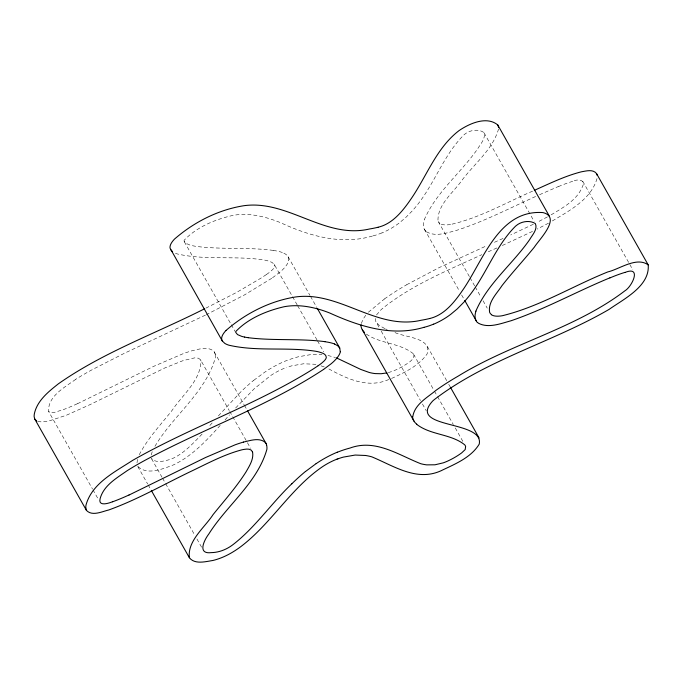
<?xml version="1.0" encoding="UTF-8"?>
<svg xmlns="http://www.w3.org/2000/svg" width="683" height="683" viewBox="0 0 683 683"><rect width="100%" height="100%" fill="white"/><g stroke="black" fill="none" stroke-linecap="round" stroke-linejoin="round"><path stroke-width="0.51" stroke-dasharray="3.42 2.56" d="M136.984 462.775L137.616 459.036M375.274 318.483L375.812 321.497L379.287 327.695M498.564 128.942C492.81 149.466 474.514 163.553 462.101 180.099C453.392 192.657 437.282 204.516 437.991 221.027A38.368 14.556 -29.5 0 0 439.562 223.119L439.886 223.384M288.619 260.419C289.455 256.706 286.083 253.88 282.924 252.778M597.027 178.553C590.786 200.187 568.145 211.295 550.353 222.154M151.199 454.998L152.326 451.42M361.384 323.511L362.904 319.431L366.105 314.752M424.22 219.892C436.027 192.333 460.649 173.132 477.622 148.903C480.388 144.087 486.1 138.444 483.837 132.485C478.407 128.6 469.759 130.043 464.688 134.269A17.391 6.599 -29.5 0 0 463.791 135.029C442.516 156.253 433.705 186.553 413.907 209.015A89.567 33.988 -29.5 0 1 412.293 210.868L405.625 217.638L399.171 223.017A30.709 11.654 -29.5 0 1 381.985 232.929M139.255 454.767C147.784 438.247 160.829 424.655 172.261 410.15C182.429 394.876 200.674 380.619 200.956 360.88M154.93 446.323C172.893 415.802 205.421 392.768 215.273 357.994A71.698 27.209 -29.5 0 0 214.949 353.666M376.495 314.957L381.105 309.698A34.679 13.156 -29.5 0 1 382.6 308.409C412.182 284.743 447.783 270.417 481.856 254.665M225.074 419.9L229.488 414.897M218.389 415.879L240.177 392.52A112.815 42.807 -29.5 0 1 253.734 380.286M212.14 422.956L208.358 427.208M220.199 425.398C206.531 440.561 192.136 456.116 173.362 464.944C162.81 468.905 146.597 475.778 137.582 466.122M235.652 407.964L254.016 388.96L270.4 375.752A29.309 11.124 -29.5 0 1 285.417 367.847L286.373 367.548M202.083 434.098C192.76 443.617 183.394 454.229 170.724 459.292C164.723 460.871 156.006 463.783 151.378 458.378M368.342 312.251L384.461 298.975M253.794 380.294L264.475 372.372A45.872 17.408 -29.5 0 1 285.725 360.897L289.541 359.514A56.996 21.625 -29.5 0 1 298.403 356.774L311.26 354.528L322.009 354.562M272.534 277.759L279.595 272.44A26.611 10.1 -29.5 0 0 288.772 260.36M266.43 274.506L267.565 273.721A23.213 8.811 -29.5 0 0 270.434 271.552L272.15 270.033A9.972 3.782 -29.5 0 0 274.318 267.266A11.329 4.303 -29.5 0 0 274.643 265.866M271.757 278.288L244.471 294.928L206.317 314.692M75.711 379.347C65.107 387.159 47.699 396.08 48.604 411.414L92.418 488.849M406.624 284.76L438.879 267.736L486.962 245.632M551.113 214.855C562.92 207.606 576.845 200.358 582.36 186.843C586.364 179.902 577.716 178.613 573.293 181.226M547.433 216.912L537.487 222.154M548.517 223.162L537.145 229.095M533.312 224.255L510.713 234.952M532.518 231.4L502.201 245.556M205.865 308.161L236.557 292.444L260.368 278.493A101.315 38.444 -29.5 0 0 266.302 274.6M205.387 315.145L124.127 353.401L92.657 369.435A119.892 45.496 -29.5 0 0 75.685 379.321M532.561 191.163C505.565 202.868 479.509 217.988 450.584 224.494M535.6 196.508C508.92 208.486 482.821 222.206 454.81 230.914C445.931 233.074 435.515 236.805 426.892 231.998A51.609 19.585 -29.5 0 1 426.38 231.597L425.953 231.213M539.536 194.715L558.31 186.553M77.375 403.781L153.777 366.319L183.428 353.572A69 26.185 -29.5 0 1 191.846 350.806C198.736 349.295 207.641 345.999 213.719 351.216A40.835 15.496 -29.5 0 1 214.88 353.435L214.932 353.589M503.03 238.444L493.211 242.849M496.9 247.946L487.167 252.292M381.993 232.886L378.117 234.354A36.788 13.959 -29.5 0 1 372.696 235.968L372.551 236.002M391.555 378.459C404.507 372.508 418.662 366.011 427.063 353.99C432.834 337.197 402.919 337.385 393.963 332.023M388.772 379.5C367.71 389.011 345.922 378.373 327.516 368.205M60.949 410.44C57.193 411.14 52.01 414.41 48.604 411.414M388.286 372.594L391.572 371.595A24.486 9.289 -29.5 0 0 397.472 369.136A31.256 11.859 -29.5 0 0 409.988 361.674L413.556 358.31L414 355.22M372.448 236.028C341.568 245.231 309.288 235.985 280.952 222.854C265.994 216.716 249.526 212.507 233.313 215.324C215.529 219.209 196.73 226.969 184.128 240.288A10.373 3.936 -29.5 0 0 184.145 241.193M273.294 250.396C247.869 247.058 222.069 249.671 196.644 246.452A148.749 56.441 -29.5 0 1 193.016 245.82L191.522 245.479A101.562 38.538 -29.5 0 1 189.976 245.069L185.913 243.336L184.137 241.193M327.985 355.467L335.515 357.559M321.044 365.84L324.314 366.942M37.667 421.42L42.03 422L48.288 421.198L66.294 415.281L90.096 404.601L164.876 367.932L183.121 360.598L194.698 357.858L198.36 358.182L200.426 359.651L229.232 410.551M387.167 329.59L385.588 328.924M384.811 328.583L379.287 325.45L376.162 322.163M366.327 334.098C380.405 343.831 399.598 342.84 413.019 353.487A36.182 13.728 -29.5 0 1 414.018 355.211M297.173 304.9L274.096 264.142L271.749 262.263L267.249 260.667A123.452 46.845 -29.5 0 0 264.108 260.001C235.379 255.476 205.711 260.53 177.264 253.931A75.822 28.771 -29.5 0 1 174.259 252.727M582.753 181.328L632.825 269.819M484.059 132.844L534.132 221.343M438.221 221.497L469.511 276.803M470.032 277.725L474.728 286.023M475.248 286.945L480.986 297.088M483.069 300.776L487.244 308.153M424.399 229.172L459.557 291.299M461.64 294.988L464.252 299.598M427.336 346.469L446.767 380.824M448.722 384.264L449.901 386.356M413.548 354.229L434.004 390.377M434.414 391.103L437.137 395.909M437.547 396.635L453.299 424.484M455.279 427.976L463.1 441.807M381.251 331.161L420.489 400.528M422.453 403.986L426.226 410.662M288.098 256.74L310.005 295.457M310.526 296.379L316.784 307.444M297.694 305.822L316.989 339.929M317.51 340.851L323.768 351.916M184.35 241.765L230.871 323.99M231.289 324.732L235.046 331.357M214.214 351.899L244.147 404.806M244.463 405.361L247.067 409.971M229.761 411.473L250.618 448.347M151.558 458.771L161.991 477.212M162.511 478.134L165.124 482.744M165.645 483.666L194.851 535.293M196.935 538.981L201.63 547.271M137.753 466.48L147.665 483.999M148.185 484.921L151.319 490.454M92.939 489.771L98.156 498.991M274.224 264.338L274.643 265.858M200.546 359.847L200.93 360.786M450.592 224.476A30.035 11.398 -29.5 0 1 439.852 223.52M315.973 364.577A133.296 50.585 -29.5 0 0 313.949 364.218L303.559 363.783L291.769 365.832A41.381 15.7 -29.5 0 0 286.484 367.514M384.418 298.958A108.221 41.065 -29.5 0 1 406.641 284.794M558.293 186.638A72.876 27.653 -29.5 0 1 573.353 181.106M425.791 231.306A58.764 22.3 -29.5 0 1 424.339 219.849M273.226 250.448A124.835 47.366 -29.5 0 1 283.001 252.719M77.375 403.713A90.967 34.517 -29.5 0 1 60.915 410.534"/><path stroke-width="1.02" d="M361.179 325.313L361.196 324.877M412.814 416.579C414.683 404.242 427.438 397.523 436.096 390.241A108.221 41.065 -29.5 0 1 458.276 376.06C511.499 343.293 575.035 328.813 624.988 290.753C632.27 286.331 641.943 265.55 624.928 272.491M340.254 351.685L339.733 348.006L317.305 308.366M475.855 311.158C487.756 283.411 512.617 264.125 529.624 239.656C532.253 234.986 537.939 229.3 535.352 223.58C529.803 219.986 521.368 221.301 516.322 225.535A17.391 6.599 -29.5 0 0 515.426 226.286C494.15 247.519 485.331 277.81 465.541 300.272A89.567 33.988 -29.5 0 1 463.928 302.134L457.26 308.895L450.806 314.274A30.709 11.654 -29.5 0 1 433.62 324.194M226.09 330.401C245.573 313.36 269.93 301.015 295.585 296.96C339.733 290.864 376.444 330.657 421.078 320.267A83.215 31.58 -29.5 0 0 429.675 318.517M291.812 483.786C271.475 503.217 255.527 527.114 233.21 544.471C226.935 549.337 219.26 552.496 211.26 552.632C196.917 554.4 204.345 539.826 208.81 533.995C226.901 505.198 257.491 482.77 266.908 449.26A71.698 27.209 -29.5 0 0 266.583 444.923M305.429 471.56L316.109 463.637M318.065 365.772L319.2 364.987A23.213 8.811 -29.5 0 0 322.069 362.818L323.785 361.298A9.972 3.782 -29.5 0 0 325.953 358.532A11.329 4.303 -29.5 0 0 326.278 357.124C325.936 353.657 321.608 352.787 318.884 351.933A123.452 46.845 -29.5 0 0 315.742 351.267C287.014 346.742 257.346 351.796 228.899 345.197A75.822 28.771 -29.5 0 1 224.818 343.404L222.325 341.005L170.101 248.228A27.252 10.339 -29.5 0 1 170.007 247.22L170.127 246.111A21.822 8.281 -29.5 0 1 174.438 239.144C193.946 222.103 218.287 209.741 243.951 205.703C288.098 199.598 324.809 239.391 369.443 229.001A83.215 31.58 -29.5 0 0 378.041 227.26M323.699 369.341L331.229 363.697A26.611 10.1 -29.5 0 0 340.407 351.625M323.597 369.409C267.36 406.411 203.295 428.787 144.292 460.692A119.892 45.496 -29.5 0 0 127.32 470.587C116.827 477.98 103.517 485.459 100.085 498.821C98.045 506.82 108.904 503.277 112.584 501.706M204.294 308.921C155.604 333.552 103.346 352.24 58.431 383.786C48.527 391.615 37.206 400.622 34.389 413.65A58.627 22.249 -29.5 0 0 34.15 416.775L34.833 419.166L86.468 510.423C92.248 516.485 101.963 511.576 108.776 509.962C136.66 499.913 162.511 485.126 189.123 472.26C206.411 464.081 223.435 454.647 242.047 449.781C245.402 449.141 251.088 447.792 252.565 452.052M534.319 190.352C549.67 183.522 564.918 176.018 581.267 171.843C586.116 171.006 593.066 168.932 596.566 173.636L648.201 264.902C650.037 286.194 623.613 299.094 609.185 309.331C552.419 342.388 486.723 359.326 434.234 399.666A34.679 13.156 -29.5 0 0 432.732 400.964C406.539 429.368 484.452 419.738 479.21 444.172C471.355 457.064 456.338 463.518 443.19 469.716C418.047 482.796 394.467 466.216 371.825 456.85A133.296 50.585 -29.5 0 0 365.584 455.484L355.194 455.049L343.404 457.098A41.381 15.7 -29.5 0 0 338.119 458.771M129.01 495.047L205.412 457.576L235.063 444.838A69 26.185 -29.5 0 1 243.481 442.072M609.945 277.819C576.7 291.487 545.119 309.117 511.046 320.754C500.835 323.546 488.55 328.506 478.57 323.29A51.609 19.585 -29.5 0 1 478.015 322.863L477.588 322.478M433.628 324.143L429.752 325.62A36.788 13.959 -29.5 0 1 424.331 327.234L424.006 327.311M337.342 452.231L341.176 450.78A56.996 21.625 -29.5 0 1 350.038 448.039C375.428 438.691 398.198 454.852 420.685 463.689A101.98 38.7 -29.5 0 0 426.73 464.867L434.96 464.799L443.207 462.861A24.486 9.289 -29.5 0 0 449.107 460.402A31.256 11.859 -29.5 0 0 461.623 452.931L465.191 449.576L465.635 446.477A36.182 13.728 -29.5 0 0 464.645 444.761C450.823 433.696 430.614 435.25 416.604 424.263M337.035 459.172L338.008 458.814M243.472 442.08C250.362 440.552 259.275 437.265 265.354 442.473A40.835 15.496 -29.5 0 1 266.515 444.701L266.566 444.855M429.829 318.483C443.036 315.341 452.445 304.49 460.052 293.955A181.669 68.932 -29.5 0 0 461.921 291.265C482.881 261.999 498.052 209.305 543.036 212.592C561.725 217.339 539.007 239.699 534.319 247.169C523.733 260.189 512.267 272.474 501.945 285.707C496.789 293.613 487.79 302.048 489.626 312.293A38.368 14.556 -29.5 0 0 491.197 314.385L491.521 314.65M378.151 227.226C391.376 224.109 400.801 213.241 408.417 202.689A181.669 68.932 -29.5 0 0 410.287 199.999C426.465 177.017 436.019 148.262 458.959 130.675C469.434 123.478 486.74 115.751 497.779 124.98L549.414 216.246M423.921 327.336C391.82 336.967 359.019 326.269 329.752 313.019C315.409 307.333 299.598 303.875 284.196 306.718C266.712 310.756 248.16 318.389 235.763 331.554A10.373 3.936 -29.5 0 0 235.78 332.45L237.547 334.602L241.611 336.335A101.562 38.538 -29.5 0 0 243.157 336.745L244.651 337.078M386.937 372.918L381.063 373.738L375.112 373.584A101.98 38.7 -29.5 0 1 369.076 372.414L360.786 369.443L336.523 357.918M248.279 337.709C273.704 340.928 299.504 338.324 324.929 341.654M334.559 344.036L337.726 345.769L339.733 348.006M36.677 420.976L34.833 419.166M172.577 251.711L170.69 249.739M648.201 264.902C636.573 256.364 619.575 269.17 607.793 271.928C572.482 286.117 539.425 306.727 502.218 315.751A30.035 11.398 -29.5 0 1 491.487 314.786M151.319 490.454L189.387 557.746C194.851 564.679 205.472 561.622 212.883 560.478C222.982 558.054 232.246 552.974 240.553 546.827C271.083 523.767 290.386 488.806 322.034 467.01A29.309 11.124 -29.5 0 1 337.052 459.113M464.773 300.52L476.247 320.805M450.285 387.03L479.107 437.974M362.34 329.855L413.975 421.121M247.588 410.893L266.054 443.523M222.325 341.005L221.736 339.494A27.252 10.339 -29.5 0 1 221.642 338.478L221.762 337.376A21.822 8.281 -29.5 0 1 226.073 330.401M497.779 124.98L498.214 125.945M86.468 510.423L85.81 508.032M596.566 173.636L597.113 175.275M189.387 557.746C187.236 540.876 204.601 527.66 213.053 514.64C224.314 500.639 236.361 487.15 246.008 471.936C249.397 465.968 253.82 459.343 252.59 452.146M498.266 126.09L498.522 127.294M85.785 508.041A58.627 22.249 -29.5 0 1 86.041 504.908C92.111 483.06 115.154 471.825 132.715 460.333C190.924 427.123 254.998 405.207 312.003 369.759A101.315 38.444 -29.5 0 0 317.936 365.866M291.863 483.786A112.815 42.807 -29.5 0 1 305.369 471.552M316.135 463.646A45.872 17.408 -29.5 0 1 337.359 452.163M416.792 424.143A67.6 25.655 -29.5 0 1 412.558 416.698M609.928 277.904A72.876 27.653 -29.5 0 1 624.988 272.372M477.426 322.572A58.764 22.3 -29.5 0 1 475.974 311.115M248.279 337.709A148.749 56.441 -29.5 0 1 244.651 337.086M324.86 341.713A124.835 47.366 -29.5 0 1 334.636 343.984M129.01 494.97A90.967 34.517 -29.5 0 1 112.55 501.8M364.474 332.339A67.6 25.655 -29.5 0 1 360.923 325.441"/></g></svg>
